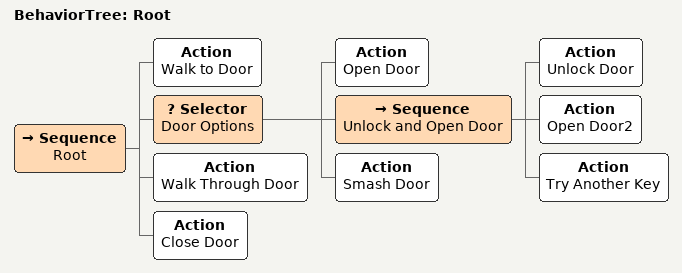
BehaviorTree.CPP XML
<root main_tree_to_execute="Root">
    <BehaviorTree ID="Root">
        <Sequence name="Root">
            <Action name="Walk to Door"/>
            <Selector name="Door Options">
                <Action name="Open Door"/>
                <Sequence name="Unlock and Open Door">
                    <Action name="Unlock Door"/>
                    <Action name="Open Door2"/>
                    <Action name="Try Another Key"/>
                </Sequence>
                <Action name="Smash Door"/>
            </Selector>
            <Action name="Walk Through Door"/>
            <Action name="Close Door"/>
        </Sequence>
    </BehaviorTree>
</root>
